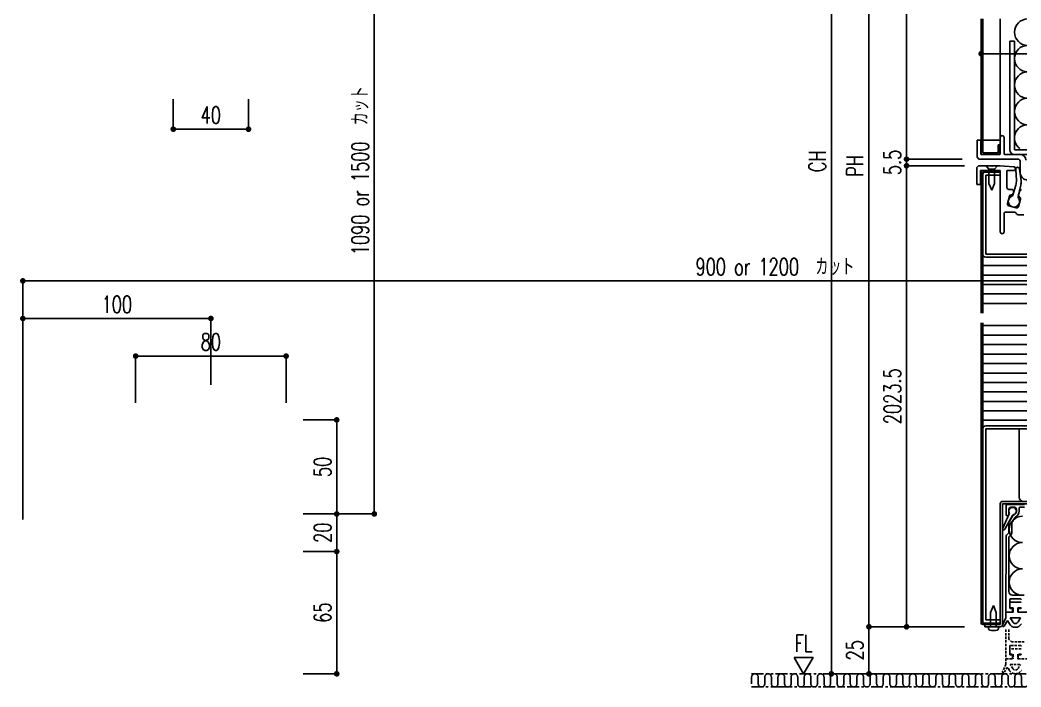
# Model space of a CAD drawing. Extents: x -275225 to 47266, y -41063 to 95295.
# Drawn here: x -214991 to -214459, y -15173 to -14818 of the extents above; entities that cross this region are included whole.
import ezdxf
from ezdxf.enums import TextEntityAlignment as Align

# ---------------------------------------------------------------- set-up
doc = ezdxf.new("R2010")
doc.units = 0
doc.header["$LTSCALE"] = 0.2
doc.header["$PDMODE"] = 99
doc.header["$PDSIZE"] = 5
doc.linetypes.add('HIDDEN', pattern=[9.525, 6.35, -3.175])
doc.linetypes.add('PHANTOM', pattern=[63.5, 31.75, -6.35, 6.35, -6.35, 6.35, -6.35])
for name, color, linetype in [('_P18_製品', 4, 'Continuous'), ('_別途', 6, 'PHANTOM'), ('_文字', 3, 'Continuous'), ('_製品', 4, 'Continuous'), ('_製品寸法', 9, 'Continuous')]:
    doc.layers.add(name, color=color, linetype=linetype)
doc.layers.add('_ポイント', color=1, linetype='Continuous', plot=False)
doc.styles.add('OKAMURA', font='SIMPLEX.shx', dxfattribs={"width": 0.7, "bigfont": 'BIGFONT.shx'})
doc.dimstyles.new('OKAMURA-003', dxfattribs={"dimscale": 3, "dimtxt": 3, "dimasz": 1, "dimexe": 0, "dimexo": 3, "dimgap": 1, "dimtad": 1, "dimdec": 3, "dimdsep": 46, "dimtxsty": 'OKAMURA', "dimblk1": 'DOT', "dimblk2": 'DOT', "dimsah": 1, "dimcen": 0, "dimclrd": 9, "dimclre": 9, "dimclrt": 3, "dimadec": 0, "dimazin": 0, "dimtfac": 1, "dimtdec": 3, "dimtix": 1, "dimtmove": 2, "dimatfit": 3, "dimldrblk": 'NONE', "dimfxl": 0, "dimtolj": 1, "dimarcsym": 0})

# ---------------------------------------------------------------- blocks, each defined once
blk = doc.blocks.new('_DOT')
at = {"color": 0, "linetype": 'ByBlock'}
blk.add_line((-0.5, 0), (-1, 0), dxfattribs=at)
at = {"color": 0, "linetype": 'ByBlock', "const_width": 0.5}
blk.add_lwpolyline([(-0.25, 0, 1), (0.25, 0, 1)], format="xyb", close=True, dxfattribs=at)
blk = doc.blocks.new('*D2276')
at = {"layer": '_製品寸法', "color": 9, "lineweight": -2, "transparency": 16777216}
for p, q in [((-100, 548), (-100, 551)), ((-41.56, 545), (-100, 545)), ((-100, 545), (-100, 540)), ((-31.12, 540), (-100, 540)), ((-100, 537), (-100, 534)), ((-421, 450), (-363.07, 450)), ((-363.07, 88), (-363.07, 447)), ((-401, 85), (-363.07, 85))]:
    blk.add_line(p, q, dxfattribs=at)
at = {"layer": 'Defpoints', "color": 0, "transparency": 16777216}
for p in [(-32.56, 545), (-100, 540), (-22.12, 540), (-430, 450), (-363.07, 450), (-410, 85)]:
    blk.add_point(p, dxfattribs=at)
at = {"layer": '_製品寸法', "color": 9, "lineweight": -2, "transparency": 16777216, "xscale": 3, "yscale": 3, "zscale": 3}
for p, rotation in [((-100, 545), 270), ((-100, 540), 90), ((-363.07, 450), 90), ((-363.07, 85), 270)]:
    blk.add_blockref('_DOT', p, dxfattribs=dict(at, rotation=rotation))
at = {"layer": '_製品寸法', "color": 3, "transparency": 16777216, "char_height": 9, "attachment_point": 5, "rotation": 90, "style": 'OKAMURA'}
for s, insert in [('\\A1;5', (-107.5, 542.5)), ('\\A1;1090 or 1500  カット', (-370.57, 267.5))]:
    blk.add_mtext(s, dxfattribs=dict(at, insert=insert))
blk = doc.blocks.new('_None')
blk = doc.blocks.new('*D2277')
at = {"layer": '_製品寸法', "color": 9, "lineweight": -2, "transparency": 16777216}
for p, q in [((-31.12, 540), (-100, 540)), ((-100, 518), (-100, 537)), ((-47.39, 515), (-100, 515)), ((-550, 82.01), (-550, 208.91)), ((-547, 208.91), (247, 208.91)), ((250, 74), (250, 208.91))]:
    blk.add_line(p, q, dxfattribs=at)
at = {"layer": 'Defpoints', "color": 0, "transparency": 16777216}
for p in [(-100, 540), (-22.12, 540), (-38.39, 515), (250, 208.91), (-550, 73.01), (250, 65)]:
    blk.add_point(p, dxfattribs=at)
at = {"layer": '_製品寸法', "color": 9, "lineweight": -2, "transparency": 16777216, "xscale": 3, "yscale": 3, "zscale": 3}
for p, rotation in [((-100, 540), 90), ((-100, 515), 270), ((-550, 208.91), 180)]:
    blk.add_blockref('_DOT', p, dxfattribs=dict(at, rotation=rotation))
blk.add_blockref('_DOT', (250, 208.91), dxfattribs=at)
at = {"layer": '_製品寸法', "color": 3, "transparency": 16777216, "insert": (-107.5, 527.5), "char_height": 9, "attachment_point": 5, "rotation": 90, "style": 'OKAMURA'}
blk.add_mtext('\\A1;25', dxfattribs=at)
at = {"layer": '_製品寸法', "color": 3, "transparency": 16777216, "insert": (-150, 216.41), "char_height": 9, "attachment_point": 5, "style": 'OKAMURA'}
blk.add_mtext('\\A1;900 or 1200  カット', dxfattribs=at)
blk = doc.blocks.new('*D2278')
at = {"layer": '_製品寸法', "color": 9, "lineweight": -2, "transparency": 16777216}
for p, q in [((-49.23, 515), (-100, 515)), ((-100, 512), (-100, 28)), ((-401, 85), (-383.07, 85)), ((-383.07, 68), (-383.07, 82)), ((-401, 65), (-383.07, 65)), ((-49.23, 25), (-100, 25))]:
    blk.add_line(p, q, dxfattribs=at)
at = {"layer": 'Defpoints', "color": 0, "transparency": 16777216}
for p in [(-40.23, 515), (-410, 85), (-383.07, 85), (-410, 65), (-100, 25), (-40.23, 25)]:
    blk.add_point(p, dxfattribs=at)
at = {"layer": '_製品寸法', "color": 9, "lineweight": -2, "transparency": 16777216, "xscale": 3, "yscale": 3, "zscale": 3}
for p, rotation in [((-100, 515), 90), ((-383.07, 85), 90), ((-383.07, 65), 270), ((-100, 25), 270)]:
    blk.add_blockref('_DOT', p, dxfattribs=dict(at, rotation=rotation))
at = {"layer": '_製品寸法', "color": 3, "transparency": 16777216, "char_height": 9, "attachment_point": 5, "rotation": 90, "style": 'OKAMURA'}
for s, insert in [('\\A1;PH', (-107.5, 270)), ('\\A1;20', (-390.57, 75))]:
    blk.add_mtext(s, dxfattribs=dict(at, insert=insert))
blk = doc.blocks.new('*D2279')
at = {"layer": '_製品寸法', "color": 9, "lineweight": -2, "transparency": 16777216}
for p, q in [((-550, 82.01), (-550, 188.91)), ((-453, 188.91), (-547, 188.91)), ((-450, 153.61), (-450, 188.91)), ((-49.23, 25), (-100, 25)), ((-100, 22), (-100, 3)), ((-49.23, 0), (-100, 0))]:
    blk.add_line(p, q, dxfattribs=at)
at = {"layer": 'Defpoints', "color": 0, "transparency": 16777216}
for p in [(-550, 188.91), (-450, 144.61), (-550, 73.01), (-40.23, 25), (-100, 0), (-40.23, 0)]:
    blk.add_point(p, dxfattribs=at)
at = {"layer": '_製品寸法', "color": 9, "lineweight": -2, "transparency": 16777216, "xscale": 3, "yscale": 3, "zscale": 3}
for p, rotation in [((-550, 188.91), 180), ((-100, 25), 90), ((-100, 0), 270)]:
    blk.add_blockref('_DOT', p, dxfattribs=dict(at, rotation=rotation))
blk.add_blockref('_DOT', (-450, 188.91), dxfattribs=at)
at = {"layer": '_製品寸法', "color": 3, "transparency": 16777216, "insert": (-500, 196.41), "char_height": 9, "attachment_point": 5, "style": 'OKAMURA'}
blk.add_mtext('\\A1;100', dxfattribs=at)
at = {"layer": '_製品寸法', "color": 3, "transparency": 16777216, "insert": (-107.5, 12.5), "char_height": 9, "attachment_point": 5, "rotation": 90, "style": 'OKAMURA'}
blk.add_mtext('\\A1;25', dxfattribs=at)
blk = doc.blocks.new('*D2280')
at = {"layer": '_製品寸法', "color": 9, "lineweight": -2, "transparency": 16777216}
for p, q in [((-49.23, 270.12), (-80, 270.12)), ((-80, 28), (-80, 267.12)), ((-401, 65), (-383.07, 65)), ((-383.07, 3), (-383.07, 62)), ((-49.23, 25), (-80, 25)), ((-401, 0), (-383.07, 0))]:
    blk.add_line(p, q, dxfattribs=at)
at = {"layer": 'Defpoints', "color": 0, "transparency": 16777216}
for p in [(-80, 270.12), (-40.23, 270.12), (-410, 65), (-383.07, 65), (-40.23, 25), (-410, 0)]:
    blk.add_point(p, dxfattribs=at)
at = {"layer": '_製品寸法', "color": 9, "lineweight": -2, "transparency": 16777216, "xscale": 3, "yscale": 3, "zscale": 3}
for p, rotation in [((-80, 270.12), 90), ((-383.07, 65), 90), ((-80, 25), 270), ((-383.07, 0), 270)]:
    blk.add_blockref('_DOT', p, dxfattribs=dict(at, rotation=rotation))
at = {"layer": '_製品寸法', "color": 3, "transparency": 16777216, "char_height": 9, "attachment_point": 5, "rotation": 90, "style": 'OKAMURA'}
for s, insert in [('\\A1;2023.5', (-87.5, 147.56)), ('\\A1;65', (-390.57, 32.5))]:
    blk.add_mtext(s, dxfattribs=dict(at, insert=insert))
blk = doc.blocks.new('*D2281')
at = {"layer": '_製品寸法', "color": 9, "lineweight": -2, "transparency": 16777216}
for p, q in [((-80, 276.62), (-80, 279.62)), ((-50.51, 273.62), (-80, 273.62)), ((-80, 270.12), (-80, 273.62)), ((-50.71, 270.12), (-80, 270.12)), ((-80, 267.12), (-80, 264.12)), ((-490, 144), (-490, 168.93)), ((-487, 168.93), (-413, 168.93)), ((-410, 144), (-410, 168.93))]:
    blk.add_line(p, q, dxfattribs=at)
at = {"layer": 'Defpoints', "color": 0, "transparency": 16777216}
for p in [(-80, 273.62), (-41.51, 273.62), (-41.71, 270.12), (-410, 168.93), (-490, 135), (-410, 135)]:
    blk.add_point(p, dxfattribs=at)
at = {"layer": '_製品寸法', "color": 9, "lineweight": -2, "transparency": 16777216, "xscale": 3, "yscale": 3, "zscale": 3}
for p, rotation in [((-80, 273.62), 270), ((-80, 270.12), 90), ((-490, 168.93), 180)]:
    blk.add_blockref('_DOT', p, dxfattribs=dict(at, rotation=rotation))
blk.add_blockref('_DOT', (-410, 168.93), dxfattribs=at)
at = {"layer": '_製品寸法', "color": 3, "transparency": 16777216, "insert": (-87.5, 271.87), "char_height": 9, "attachment_point": 5, "rotation": 90, "style": 'OKAMURA'}
blk.add_mtext('\\A1;5.5', dxfattribs=at)
at = {"layer": '_製品寸法', "color": 3, "transparency": 16777216, "insert": (-450, 176.43), "char_height": 9, "attachment_point": 5, "style": 'OKAMURA'}
blk.add_mtext('\\A1;80', dxfattribs=at)
blk = doc.blocks.new('*D2282')
at = {"layer": '_製品寸法', "color": 9, "lineweight": -2, "transparency": 16777216}
for p, q in [((-47.39, 515), (-80, 515)), ((-80, 276.62), (-80, 512)), ((-50.51, 273.62), (-80, 273.62)), ((-401, 135), (-383.07, 135)), ((-383.07, 88), (-383.07, 132)), ((-401, 85), (-383.07, 85))]:
    blk.add_line(p, q, dxfattribs=at)
at = {"layer": 'Defpoints', "color": 0, "transparency": 16777216}
for p in [(-80, 515), (-38.39, 515), (-41.51, 273.62), (-410, 135), (-383.07, 135), (-410, 85)]:
    blk.add_point(p, dxfattribs=at)
at = {"layer": '_製品寸法', "color": 9, "lineweight": -2, "transparency": 16777216, "xscale": 3, "yscale": 3, "zscale": 3}
for p, rotation in [((-80, 515), 90), ((-80, 273.62), 270), ((-383.07, 135), 90), ((-383.07, 85), 270)]:
    blk.add_blockref('_DOT', p, dxfattribs=dict(at, rotation=rotation))
at = {"layer": '_製品寸法', "color": 3, "transparency": 16777216, "char_height": 9, "attachment_point": 5, "rotation": 90, "style": 'OKAMURA'}
for s, insert in [('\\A1;（Min 411） ', (-87.5, 394.31)), ('\\A1;50', (-390.57, 110))]:
    blk.add_mtext(s, dxfattribs=dict(at, insert=insert))
blk = doc.blocks.new('*D2283')
at = {"layer": '_製品寸法', "color": 9, "lineweight": -2, "transparency": 16777216}
for p, q in [((-49.23, 544.99), (-120, 544.99)), ((-120, 541.99), (-120, 3)), ((-470, 305.5), (-470, 289.55)), ((-430, 305.5), (-430, 289.55)), ((-467, 289.55), (-433, 289.55)), ((-49.23, 0), (-120, 0))]:
    blk.add_line(p, q, dxfattribs=at)
at = {"layer": 'Defpoints', "color": 0, "transparency": 16777216}
for p in [(-40.23, 544.99), (-470, 314.5), (-430, 314.5), (-430, 289.55), (-120, 0), (-40.23, 0)]:
    blk.add_point(p, dxfattribs=at)
at = {"layer": '_製品寸法', "color": 9, "lineweight": -2, "transparency": 16777216, "xscale": 3, "yscale": 3, "zscale": 3}
for p, rotation in [((-120, 544.99), 90), ((-470, 289.55), 180), ((-120, 0), 270)]:
    blk.add_blockref('_DOT', p, dxfattribs=dict(at, rotation=rotation))
blk.add_blockref('_DOT', (-430, 289.55), dxfattribs=at)
at = {"layer": '_製品寸法', "color": 3, "transparency": 16777216, "insert": (-450, 297.05), "char_height": 9, "attachment_point": 5, "style": 'OKAMURA'}
blk.add_mtext('\\A1;40', dxfattribs=at)
at = {"layer": '_製品寸法', "color": 3, "transparency": 16777216, "insert": (-127.5, 272.5), "char_height": 9, "attachment_point": 5, "rotation": 90, "style": 'OKAMURA'}
blk.add_mtext('\\A1;CH', dxfattribs=at)
blk = doc.blocks.new('*D2284')
at = {"layer": '_製品寸法', "color": 9, "lineweight": -2, "transparency": 16777216}
for p, q in [((-40.3, 338.49), (-40.3, 329.69)), ((-37.3, 329.69), (37.3, 329.69)), ((40.3, 320.89), (40.3, 329.69)), ((110, 144), (110, 168.93)), ((187, 168.93), (113, 168.93)), ((190, 144), (190, 168.93))]:
    blk.add_line(p, q, dxfattribs=at)
at = {"layer": 'Defpoints', "color": 0, "transparency": 16777216}
for p in [(-40.3, 329.49), (40.3, 329.89), (40.3, 329.69), (110, 168.93), (110, 135), (190, 135)]:
    blk.add_point(p, dxfattribs=at)
at = {"layer": '_製品寸法', "color": 9, "lineweight": -2, "transparency": 16777216, "xscale": 3, "yscale": 3, "zscale": 3, "rotation": 180}
for p in [(-40.3, 329.69), (110, 168.93)]:
    blk.add_blockref('_DOT', p, dxfattribs=at)
at = {"layer": '_製品寸法', "color": 9, "lineweight": -2, "transparency": 16777216, "xscale": 3, "yscale": 3, "zscale": 3}
for p in [(40.3, 329.69), (190, 168.93)]:
    blk.add_blockref('_DOT', p, dxfattribs=at)
at = {"layer": '_製品寸法', "color": 3, "transparency": 16777216, "char_height": 9, "attachment_point": 5, "style": 'OKAMURA'}
for s, insert in [('\\A1;80.6', (0, 337.19)), ('\\A1;80', (150, 176.43))]:
    blk.add_mtext(s, dxfattribs=dict(at, insert=insert))
blk = doc.blocks.new('P18SEパネル')
at = {"color": 6, "linetype": 'ByBlock'}
for centre in [(-18.38, 76.73), (-18.38, 62.73), (-18.38, 48.73)]:
    blk.add_arc(centre, 7, 90, 270, dxfattribs=at)
at = {"layer": '_P18_製品'}
for p, q in [((-40.3, 348.13), (-40.3, 276.91)), ((-39.5, 348.13), (-39.5, 276.91)), ((-30.15, 348.13), (-30.15, 283.64)), ((-22.6, 336.4), (-25.13, 336.4)), ((-25.13, 336.4), (-25.13, 278.63)), ((-22.6, 336.4), (-22.6, 278.63)), ((-40.5, 283.64), (-42.51, 283.64)), ((-42.51, 283.64), (-42.51, 274.6)), ((-40.5, 276.4), (-40.5, 283.64)), ((-39.5, 283.64), (-30.15, 283.64)), ((-30.15, 285.15), (-30.15, 276.4)), ((-28.14, 285.15), (-28.14, 276.4)), ((-39.5, 276.91), (-31.26, 276.91)), ((-31.26, 276.91), (-31.26, 281.13)), ((-31.26, 281.13), (-30.45, 281.13)), ((-30.45, 281.13), (-30.45, 276.91)), ((0, 278.63), (-22.6, 278.63)), ((-41.51, 273.59), (-42.51, 274.6)), ((-34.97, 273.59), (-41.51, 273.59)), ((-30.45, 276.1), (-40.2, 276.1)), ((-31.26, 276.1), (-39.5, 276.1)), ((-37.49, 273.59), (-31.66, 273.59)), ((-34.37, 273.59), (-20.6, 273.59)), ((-19.6, 276.1), (-27.84, 276.1)), ((0, 276.1), (-22.6, 276.1)), ((-19.6, 272.59), (-19.6, 266.56)), ((-42.71, 269.09), (-41.71, 270.09)), ((-42.71, 269.09), (-42.71, 260.04)), ((-41.71, 270.09), (-34.97, 270.09)), ((-40.7, 260.04), (-40.7, 267.28)), ((-30.45, 267.58), (-40.4, 267.58)), ((-40.3, 191.7), (-40.3, 266.78)), ((-39.5, 191.7), (-39.5, 266.77)), ((-39.5, 266.77), (-30.45, 266.77)), ((-30.15, 266.77), (-38.09, 266.77)), ((-37.69, 270.09), (-31.66, 270.09)), ((-34.97, 270.09), (-34.67, 269.79)), ((-34.37, 270.09), (-34.67, 269.79)), ((-30.15, 270.09), (-34.37, 270.09)), ((-30.45, 266.77), (-30.45, 267.58)), ((-23.04, 269.59), (-30.15, 270.09)), ((-30.15, 234.92), (-30.15, 267.28)), ((-26.63, 258.53), (-26.63, 267.28)), ((-23.12, 267.58), (-26.33, 267.58)), ((-21.89, 268.19), (-21.58, 262.27)), ((-19.89, 268.36), (-19.13, 262.13)), ((-37.89, 265.17), (-37.89, 223.14)), ((-30.15, 265.17), (-37.89, 265.17)), ((-42.71, 260.04), (-40.7, 260.04)), ((-24.03, 257.53), (-25.63, 257.53)), ((-23.51, 254.53), (-21.88, 259.85)), ((-23.06, 256.26), (-23.33, 255.25)), ((-20.63, 253.75), (-19.25, 259.69)), ((-19.8, 256.78), (-20.39, 254.59)), ((-25.23, 253.99), (-26.31, 249.96)), ((-19.43, 252.32), (-20.48, 248.4)), ((-22.61, 245.47), (-27.13, 245.47)), ((-21.71, 247.69), (-25.6, 248.73)), ((-21.49, 244.49), (-21.73, 244.94)), ((-28.14, 244.46), (-28.14, 234.92)), ((-17.59, 243.96), (-20.6, 243.96)), ((-37.89, 223.14), (37.89, 223.14)), ((37.89, 221.53), (-37.89, 221.53)), ((-24.12, 223.14), (16.28, 223.14)), ((-40.3, 186.53), (-40.3, 26.98)), ((-39.5, 186.53), (-39.5, 26.98)), ((-37.9, 131.81), (37.89, 131.81)), ((-37.89, 28.59), (-37.89, 130.2)), ((-37.89, 130.2), (37.89, 130.2)), ((-17.79, 130.2), (-20.1, 130.2)), ((-20.1, 130.2), (-20.1, 93.94)), ((28.94, 91.63), (-28.94, 91.63)), ((-30.15, 26.18), (-30.15, 90.42)), ((-28.94, 90.42), (28.94, 90.42)), ((-28.94, 26.18), (-28.94, 90.42)), ((-27.11, 84.74), (-27.1, 89.71)), ((-17.35, 90.01), (-26.8, 90.02)), ((-25.6, 87.5), (-25.6, 84.74)), ((-22.58, 88.51), (-24.59, 88.51)), ((-21.58, 87.5), (-21.58, 86.5)), ((-20.07, 86.5), (-20.07, 88.2)), ((-17.36, 88.5), (-19.77, 88.5)), ((-25.38, 85.06), (-28.87, 77.35)), ((-27.8, 76.81), (-23.61, 84.15)), ((-25.6, 75.36), (-25.6, 80.25)), ((-23.51, 84.14), (-25.47, 80.75)), ((-22.46, 82.94), (-23.96, 80.35)), ((-25.9, 74.65), (-26.82, 73.73)), ((-24.1, 74.73), (-24.09, 79.84)), ((-27.13, 33.04), (-27.11, 73.02)), ((-25.61, 72.39), (-25.62, 43.75)), ((-25.31, 73.1), (-24.39, 74.02)), ((-25.12, 39.47), (-25.12, 35.05)), ((-25.12, 38.06), (-25.12, 35.05)), ((-25.12, 38.06), (-25.12, 35.05)), ((-19.09, 38.06), (-25.12, 38.06)), ((-19.39, 39.77), (-24.82, 39.77)), ((-17.38, 41.73), (-23.61, 41.74)), ((-27.14, 29.72), (-27.13, 32.74)), ((-27.13, 32.74), (-23.37, 32.73)), ((-23.92, 32.73), (-26.83, 32.74)), ((-25.12, 35.05), (-23.37, 35.04)), ((-24.82, 34.74), (-23.92, 34.74)), ((-23.62, 34.44), (-23.62, 33.03)), ((-23.37, 35.04), (-23.37, 32.73)), ((-19.09, 35.04), (-20.85, 35.04)), ((-20.85, 35.04), (-20.85, 32.72)), ((-20.85, 32.73), (-17.09, 32.73)), ((-20.85, 32.72), (20.3, 32.73)), ((-20.6, 33.03), (-20.6, 34.44)), ((-19.4, 34.74), (-20.3, 34.74)), ((-30.15, 26.98), (-39.5, 26.98)), ((-37.89, 28.59), (-30.15, 28.59)), ((-27.14, 29.72), (-28.97, 25.82)), ((-26.32, 28.31), (-28.09, 25.33)), ((-25.3, 26.53), (-26.32, 28.31)), ((-24.82, 29.72), (-19.41, 29.72)), ((-23.56, 27.54), (-24.82, 29.72)), ((-20.67, 27.54), (-19.41, 29.72)), ((-31.06, 26.18), (-39.5, 26.18)), ((-38.39, 26.18), (-30.15, 26.18)), ((-38.39, 24.97), (-38.39, 26.18)), ((-38.39, 26.18), (-38.39, 24.97)), ((-38.39, 26.18), (-30.15, 26.18)), ((-38.39, 24.97), (-30.15, 24.97)), ((-38.39, 24.97), (-30.15, 24.97)), ((-31.01, 24.97), (-36.53, 24.97)), ((-32.26, 24.97), (-35.28, 24.97))]:
    blk.add_line(p, q, dxfattribs=at)
at = {"layer": '_P18_製品', "color": 6}
for p, q in [((-37.69, 270.09), (-36.18, 268.33)), ((-36.18, 268.33), (-36.18, 260.67)), ((-33.16, 268.33), (-36.18, 268.33)), ((-31.66, 270.09), (-33.16, 268.33)), ((-33.16, 260.67), (-33.16, 268.33)), ((-34.67, 257.03), (-36.18, 260.67)), ((-33.16, 260.67), (-34.67, 257.03)), ((-5.03, 216.99), (-39.5, 216.99)), ((-5.03, 211.97), (-39.5, 211.97)), ((-5.03, 206.94), (-39.5, 206.94)), ((-5.03, 201.92), (-39.5, 201.92)), ((-5.03, 196.89), (-39.5, 196.89)), ((-5.03, 185.2), (-39.5, 185.2)), ((-5.03, 180), (-39.5, 180)), ((-5.03, 174.98), (-39.5, 174.98)), ((-5.03, 169.95), (-39.5, 169.95)), ((-5.03, 164.93), (-39.5, 164.93)), ((-5.03, 159.9), (-39.5, 159.9)), ((-5.03, 154.88), (-39.5, 154.88)), ((-5.03, 149.85), (-39.5, 149.85)), ((-5.03, 144.83), (-39.5, 144.83)), ((-5.03, 139.8), (-39.5, 139.8)), ((-5.03, 134.78), (-39.5, 134.78)), ((-33.77, 36.28), (-35.28, 32.64)), ((-35.28, 24.97), (-35.28, 32.64)), ((-32.26, 32.64), (-33.77, 36.28)), ((-32.26, 32.64), (-32.26, 24.97)), ((-36.46, 24.12), (-36.53, 24.97)), ((-31.08, 24.12), (-31.01, 24.97))]:
    blk.add_line(p, q, dxfattribs=at)
at = {"layer": '_P18_製品', "color": 6, "linetype": 'HIDDEN'}
for p, q in [((-27.13, 23.54), (-27.13, 8.32)), ((-25.62, 23.54), (-25.62, 19.03)), ((-17.38, 17.02), (-23.61, 17.02)), ((-25.12, 14.75), (-25.12, 10.33)), ((-25.12, 13.34), (-25.12, 10.33)), ((-25.12, 13.34), (-25.12, 10.33)), ((-19.09, 13.34), (-25.12, 13.34)), ((-19.39, 15.05), (-24.82, 15.05)), ((-27.14, 5), (-27.13, 8.02)), ((-27.13, 8.02), (-23.37, 8.02)), ((-23.92, 8.02), (-26.83, 8.02)), ((-25.12, 10.33), (-23.37, 10.33)), ((-24.82, 10.03), (-23.92, 10.03)), ((-23.62, 9.73), (-23.62, 8.32)), ((-23.37, 10.33), (-23.37, 8.02)), ((-19.09, 10.33), (-20.85, 10.33)), ((-20.85, 10.33), (-20.85, 8.02)), ((-20.85, 8.02), (-17.09, 8.01)), ((-20.6, 8.32), (-20.6, 9.72)), ((-19.4, 10.03), (-20.3, 10.03)), ((-0.3, 8.01), (-20.3, 8.02)), ((-27.14, 5), (-28.97, 1.23)), ((-26.32, 3.59), (-28.09, 0.74)), ((-25.3, 1.82), (-26.32, 3.59)), ((-24.82, 5), (-19.41, 5)), ((-23.56, 2.82), (-24.82, 5)), ((-20.67, 2.82), (-19.41, 5))]:
    blk.add_line(p, q, dxfattribs=at)
at = {"layer": '_P18_製品', "color": 6}
for centre, radius, start, end in [((-15.57, 341.1), 7.03, 90, 270), ((-15.57, 327.05), 7.03, 90, 270), ((-15.57, 312.99), 7.03, 90, 270), ((-15.57, 298.94), 7.03, 90, 270), ((-15.57, 284.88), 7.03, 90, 233.9241), ((-35.46, 24.21), 1, 185, 253.7437), ((-33.77, 30), 7.03, 253.7439, 286.2561), ((-32.08, 24.21), 1, 286.256, 354.9998)]:
    blk.add_arc(centre, radius, start, end, dxfattribs=at)
at = {"layer": '_P18_製品'}
for centre, radius, start, end in [((-29.15, 285.15), 1, 90, 180), ((-29.15, 285.15), 1, 0, 90), ((-39.5, 276.91), 0.804, 180, 270), ((-31.26, 276.91), 0.804, 270, 0), ((-22.6, 278.63), 2.53, 180, 270), ((-40.2, 276.4), 0.301, 180, 270), ((-30.45, 276.4), 0.301, 270, 0), ((-27.84, 276.4), 0.301, 180, 270), ((-20.6, 272.59), 1, 0, 90), ((-19.6, 273.09), 3.01, 0, 90), ((-40.4, 267.28), 0.3, 90, 180), ((-39.5, 266.78), 0.8, 90, 180), ((-37.9, 265.17), 1.6, 90, 180), ((-30.45, 267.28), 0.301, 0, 90), ((-26.33, 267.28), 0.301, 90, 180), ((-23.12, 268.58), 1.01, 270.0449, 86.0449), ((-20.89, 268.28), 1, 4.9998, 184.9997), ((-15.58, 266.56), 4.02, 180, 270), ((-28.6, 261.91), 7.03, 342.999, 2.998), ((-26.1, 261.28), 7.03, 347.001, 7.0007), ((-25.63, 258.53), 1, 180, 270), ((-24.03, 256.52), 1, 344.9997, 90), ((-18.83, 256.52), 1.01, 89.9908, 164.9914), ((-22.88, 251.12), 3.01, 113.4079, 36.5921), ((-24.29, 253.62), 1.01, 89.4653, 164.989), ((-24.27, 255.63), 1.01, 269.4688, 344.9938), ((-24.47, 254.81), 1, 293.4074, 343.3527), ((-19.65, 253.52), 1, 166.6468, 216.5934), ((-19.42, 254.33), 1, 164.9892, 240.5109), ((-20.4, 252.58), 1.01, 345.0158, 60.5393), ((-27.13, 244.46), 1, 90, 180), ((-25.34, 249.7), 1.01, 164.994, 254.9917), ((-22.61, 244.46), 1, 28.0655, 90), ((-21.45, 248.66), 1.01, 254.9939, 344.9915), ((-20.6, 244.97), 1, 208.077, 270), ((-29.14, 234.92), 1, 180, 270), ((-29.14, 234.92), 1, 270, 0), ((-37.89, 223.14), 1.61, 180, 270), ((-37.89, 130.2), 1.61, 90, 180), ((-28.94, 90.42), 1.21, 90, 180), ((-17.79, 93.94), 2.31, 180, 270), ((-26.8, 89.71), 0.301, 89.9669, 179.9664), ((-24.59, 87.5), 1, 89.9676, 179.9676), ((-23.59, 86.39), 2.01, 279.5968, 206.338), ((-25.84, 85.27), 0.502, 334.7762, 26.3381), ((-23.59, 86.5), 2.01, 288.3729, 359.9674), ((-22.58, 87.5), 1, 359.9673, 89.9674), ((-23.59, 86.5), 3.52, 296.2625, 359.9674), ((-19.77, 88.2), 0.301, 89.9671, 179.9674), ((-26.35, 84.74), 0.754, 179.9674, 359.9674), ((-24.6, 80.25), 1, 149.9677, 179.9676), ((-23.09, 79.84), 1, 149.9676, 179.9676), ((-23.17, 83.91), 0.502, 99.5966, 151.1583), ((-22.64, 83.64), 1, 108.373, 149.968), ((-21.59, 82.44), 1, 116.2635, 149.9679), ((-28.34, 77.08), 0.603, 152.9677, 332.9672), ((-26.61, 75.36), 1, 314.9673, 359.9673), ((-25.1, 74.73), 1, 314.9677, 359.9676), ((-26.11, 73.02), 1, 134.9676, 179.9673), ((-24.6, 72.39), 1, 134.9676, 179.9673), ((-23.61, 43.75), 2.01, 179.9674, 269.9674), ((-24.82, 39.47), 0.301, 89.9669, 179.9674), ((-19.39, 39.46), 0.301, 359.9674, 89.9679), ((-26.83, 33.04), 0.301, 179.9677, 269.9679), ((-24.82, 35.05), 0.301, 179.9677, 269.9674), ((-23.92, 34.44), 0.301, 359.9677, 89.9674), ((-23.92, 33.03), 0.301, 269.9669, 359.9677), ((-20.3, 34.44), 0.301, 89.9679, 179.9675), ((-20.3, 33.03), 0.301, 179.9677, 269.9679), ((-19.4, 35.04), 0.301, 269.9671, 359.9677), ((-39.5, 26.98), 0.804, 180, 270), ((-22.11, 28.37), 1.67, 209.9718, 329.9748), ((-30.15, 26.18), 1.21, 270, 0), ((-30.15, 26.18), 1.21, 270, 0), ((-28.52, 25.59), 0.503, 152.9432, 329.2502), ((-22.11, 28.37), 3.68, 209.9694, 329.9703)]:
    blk.add_arc(centre, radius, start, end, dxfattribs=at)
at = {"layer": '_P18_製品', "color": 6, "linetype": 'HIDDEN'}
for centre, radius, start, end in [((-23.61, 19.03), 2.01, 179.9674, 269.9674), ((-24.82, 14.75), 0.301, 89.9669, 179.9674), ((-19.39, 14.75), 0.301, 359.9674, 89.9679), ((-26.83, 8.32), 0.301, 179.9677, 269.9679), ((-24.82, 10.33), 0.301, 179.9677, 269.9674), ((-23.92, 9.73), 0.301, 359.9677, 89.9674), ((-23.92, 8.32), 0.301, 269.9669, 359.9677), ((-20.3, 9.72), 0.301, 89.9679, 179.9675), ((-20.3, 8.32), 0.301, 179.9677, 269.9679), ((-19.4, 10.33), 0.301, 269.9671, 359.9677), ((-28.52, 1), 0.503, 152.9432, 329.2502), ((-22.11, 3.66), 3.68, 209.9694, 329.9703), ((-22.11, 3.66), 1.67, 209.9718, 329.9748)]:
    blk.add_arc(centre, radius, start, end, dxfattribs=at)
blk = doc.blocks.new('A$C46CE3BFD')
at = {"layer": '_ポイント'}
blk.add_point((0, 0), dxfattribs=at)
at = {"layer": '_別途'}
for p, q in [((-170, 0), (170, 0)), ((-170, -5.25), (-170, -1.75)), ((-166.5, -5.25), (-166.5, -1.75)), ((-163, -5.25), (-163, -1.75)), ((-163, -5.25), (-163, -1.75)), ((-159.5, -5.25), (-159.5, -1.75)), ((-156, -5.25), (-156, -1.75)), ((-152.5, -5.25), (-152.5, -1.75)), ((-149, -5.25), (-149, -1.75)), ((-145.5, -5.25), (-145.5, -1.75)), ((-142, -5.25), (-142, -1.75)), ((-138.5, -5.25), (-138.5, -1.75)), ((-135, -5.25), (-135, -1.75)), ((-131.5, -5.25), (-131.5, -1.75)), ((-128, -5.25), (-128, -1.75)), ((-124.5, -5.25), (-124.5, -1.75)), ((-121, -5.25), (-121, -1.75)), ((-117.5, -5.25), (-117.5, -1.75)), ((-114, -5.25), (-114, -1.75)), ((-110.5, -5.25), (-110.5, -1.75)), ((-107, -5.25), (-107, -1.75)), ((-103.5, -5.25), (-103.5, -1.75)), ((-100, -5.25), (-100, -1.75)), ((-96.5, -5.25), (-96.5, -1.75)), ((-93, -5.25), (-93, -1.75)), ((-89.5, -5.25), (-89.5, -1.75)), ((-86, -5.25), (-86, -1.75)), ((-82.5, -5.25), (-82.5, -1.75)), ((-79, -5.25), (-79, -1.75)), ((-75.5, -5.25), (-75.5, -1.75)), ((-72, -5.25), (-72, -1.75)), ((-68.5, -5.25), (-68.5, -1.75)), ((-65, -5.25), (-65, -1.75)), ((-61.5, -5.25), (-61.5, -1.75)), ((-58, -5.25), (-58, -1.75)), ((-54.5, -5.25), (-54.5, -1.75)), ((-51, -5.25), (-51, -1.75)), ((-47.5, -5.25), (-47.5, -1.75)), ((-44, -5.25), (-44, -1.75)), ((-40.5, -5.25), (-40.5, -1.75)), ((-37, -5.25), (-37, -1.75)), ((-33.5, -5.25), (-33.5, -1.75)), ((-30, -5.25), (-30, -1.75)), ((-26.5, -5.25), (-26.5, -1.75)), ((-23, -5.25), (-23, -1.75)), ((-19.5, -5.25), (-19.5, -1.75)), ((-16, -5.25), (-16, -1.75)), ((-12.5, -5.25), (-12.5, -1.75)), ((-9, -5.25), (-9, -1.75)), ((-5.5, -5.25), (-5.5, -1.75)), ((-2, -5.25), (-2, -1.75)), ((1.5, -5.25), (1.5, -1.75)), ((5, -5.25), (5, -1.75)), ((8.5, -5.25), (8.5, -1.75)), ((12, -5.25), (12, -1.75)), ((15.5, -5.25), (15.5, -1.75)), ((19, -5.25), (19, -1.75)), ((22.5, -5.25), (22.5, -1.75)), ((26, -5.25), (26, -1.75)), ((29.5, -5.25), (29.5, -1.75)), ((33, -5.25), (33, -1.75)), ((36.5, -5.25), (36.5, -1.75)), ((40, -5.25), (40, -1.75)), ((43.5, -5.25), (43.5, -1.75)), ((47, -5.25), (47, -1.75)), ((50.5, -5.25), (50.5, -1.75)), ((54, -5.25), (54, -1.75)), ((57.5, -5.25), (57.5, -1.75)), ((61, -5.25), (61, -1.75)), ((64.5, -5.25), (64.5, -1.75)), ((68, -5.25), (68, -1.75)), ((71.5, -5.25), (71.5, -1.75)), ((75, -5.25), (75, -1.75)), ((78.5, -5.25), (78.5, -1.75)), ((82, -5.25), (82, -1.75)), ((85.5, -5.25), (85.5, -1.75)), ((89, -5.25), (89, -1.75)), ((92.5, -5.25), (92.5, -1.75)), ((96, -5.25), (96, -1.75)), ((99.5, -5.25), (99.5, -1.75)), ((103, -5.25), (103, -1.75)), ((106.5, -5.25), (106.5, -1.75)), ((110, -5.25), (110, -1.75)), ((113.5, -5.25), (113.5, -1.75)), ((117, -5.25), (117, -1.75)), ((120.5, -5.25), (120.5, -1.75)), ((124, -5.25), (124, -1.75)), ((127.5, -5.25), (127.5, -1.75)), ((131, -5.25), (131, -1.75)), ((134.5, -5.25), (134.5, -1.75)), ((138, -5.25), (138, -1.75)), ((141.5, -5.25), (141.5, -1.75)), ((145, -5.25), (145, -1.75)), ((148.5, -5.25), (148.5, -1.75)), ((152, -5.25), (152, -1.75)), ((155.5, -5.25), (155.5, -1.75)), ((159, -5.25), (159, -1.75)), ((162.5, -5.25), (162.5, -1.75)), ((166, -5.25), (166, -1.75)), ((169.5, -5.25), (169.5, -1.75)), ((-170, -7), (170, -7))]:
    blk.add_line(p, q, dxfattribs=at)
for centre, start, end in [((-168.25, -1.75), 0, 180), ((-161.25, -1.75), 0, 180), ((-154.25, -1.75), 0, 180), ((-147.25, -1.75), 0, 180), ((-140.25, -1.75), 0, 180), ((-133.25, -1.75), 0, 180), ((-126.25, -1.75), 0, 180), ((-119.25, -1.75), 0, 180), ((-112.25, -1.75), 0, 180), ((-105.25, -1.75), 0, 180), ((-98.25, -1.75), 0, 180), ((-91.25, -1.75), 0, 180), ((-84.25, -1.75), 0, 180), ((-77.25, -1.75), 0, 180), ((-70.25, -1.75), 0, 180), ((-63.25, -1.75), 0, 180), ((-56.25, -1.75), 0, 180), ((-49.25, -1.75), 0, 180), ((-42.25, -1.75), 0, 180), ((-35.25, -1.75), 0, 180), ((-28.25, -1.75), 0, 180), ((-21.25, -1.75), 0, 180), ((-14.25, -1.75), 0, 180), ((-7.25, -1.75), 0, 180), ((-0.25, -1.75), 0, 180), ((6.75, -1.75), 0, 180), ((13.75, -1.75), 0, 180), ((20.75, -1.75), 0, 180), ((27.75, -1.75), 0, 180), ((34.75, -1.75), 0, 180), ((41.75, -1.75), 0, 180), ((48.75, -1.75), 0, 180), ((55.75, -1.75), 0, 180), ((62.75, -1.75), 0, 180), ((69.75, -1.75), 0, 180), ((76.75, -1.75), 0, 180), ((83.75, -1.75), 0, 180), ((90.75, -1.75), 0, 180), ((97.75, -1.75), 0, 180), ((104.75, -1.75), 0, 180), ((111.75, -1.75), 0, 180), ((118.75, -1.75), 0, 180), ((125.75, -1.75), 0, 180), ((132.75, -1.75), 0, 180), ((139.75, -1.75), 0, 180), ((146.75, -1.75), 0, 180), ((153.75, -1.75), 0, 180), ((160.75, -1.75), 0, 180), ((167.75, -1.75), 0, 180), ((-164.75, -5.25), 180, 0), ((-157.75, -5.25), 180, 0), ((-150.75, -5.25), 180, 0), ((-143.75, -5.25), 180, 0), ((-136.75, -5.25), 180, 0), ((-129.75, -5.25), 180, 0), ((-122.75, -5.25), 180, 0), ((-115.75, -5.25), 180, 0), ((-108.75, -5.25), 180, 0), ((-101.75, -5.25), 180, 0), ((-94.75, -5.25), 180, 0), ((-87.75, -5.25), 180, 0), ((-80.75, -5.25), 180, 0), ((-73.75, -5.25), 180, 0), ((-66.75, -5.25), 180, 0), ((-59.75, -5.25), 180, 0), ((-52.75, -5.25), 180, 0), ((-45.75, -5.25), 180, 0), ((-38.75, -5.25), 180, 0), ((-31.75, -5.25), 180, 0), ((-24.75, -5.25), 180, 0), ((-17.75, -5.25), 180, 0), ((-10.75, -5.25), 180, 0), ((-3.75, -5.25), 180, 0), ((3.25, -5.25), 180, 0), ((10.25, -5.25), 180, 0), ((17.25, -5.25), 180, 0), ((24.25, -5.25), 180, 0), ((31.25, -5.25), 180, 0), ((38.25, -5.25), 180, 0), ((45.25, -5.25), 180, 0), ((52.25, -5.25), 180, 0), ((59.25, -5.25), 180, 0), ((66.25, -5.25), 180, 0), ((73.25, -5.25), 180, 0), ((80.25, -5.25), 180, 0), ((87.25, -5.25), 180, 0), ((94.25, -5.25), 180, 0), ((101.25, -5.25), 180, 0), ((108.25, -5.25), 180, 0), ((115.25, -5.25), 180, 0), ((122.25, -5.25), 180, 0), ((129.25, -5.25), 180, 0), ((136.25, -5.25), 180, 0), ((143.25, -5.25), 180, 0), ((150.25, -5.25), 180, 0), ((157.25, -5.25), 180, 0), ((164.25, -5.25), 180, 0), ((171.25, -5.25), 180, 224.4153)]:
    blk.add_arc(centre, 1.75, start, end, dxfattribs=at)
blk = doc.blocks.new('*U2275')
at = {"layer": '_文字', "color": 9}
blk.add_lwpolyline([(-139.7454, 8.6603), (-129.7454, 8.6603), (-134.7454, 0)], close=True, dxfattribs=at)
at = {"layer": '_別途'}
blk.add_blockref('A$C46CE3BFD', (7.5939, 0), dxfattribs=at)
at = {"layer": '_製品'}
blk.add_blockref('P18SEパネル', (0, 0.0259), dxfattribs=at)
at = {"layer": '_文字', "style": 'OKAMURA', "width": 0.7}
blk.add_text('FL', height=9, dxfattribs=at).set_placement((-134.7454, 16.1603), align=Align.MIDDLE)
at = {"layer": '_製品寸法'}
for base, p1, p2, picture, middle in [((-100, 540), (-32.5613, 545), (-22.117, 540), '*D2276', (-107.5, 542.5)), ((-100, 540), (-38.3927, 515), (-22.117, 540), '*D2277', (-107.5, 527.5)), ((-100, 0), (-40.227, 25), (-40.227, 0), '*D2279', (-107.5, 12.5))]:
    dim = blk.add_linear_dim(base=base, p1=p1, p2=p2, angle=90, dimstyle='OKAMURA-003', dxfattribs=at)
    dim.commit()
    dim.dimension.update_dxf_attribs({"geometry": picture, "text_midpoint": middle})
for base, p1, p2, text, picture, middle in [((-120, 0), (-40.227, 544.9934), (-40.227, 0), 'CH', '*D2283', (-127.5, 272.4967)), ((-100, 25), (-40.227, 515), (-40.227, 25), 'PH', '*D2278', (-107.5, 270)), ((-80, 515), (-41.5078, 273.616), (-38.3927, 515), '（Min 411） ', '*D2282', (-87.5, 394.308)), ((-80, 273.616), (-41.7068, 270.1159), (-41.5078, 273.616), '5.5', '*D2281', (-87.5, 271.866)), ((-80, 270.1159), (-40.227, 25), (-40.227, 270.1159), '2023.5', '*D2280', (-87.5, 147.558))]:
    dim = blk.add_linear_dim(base=base, p1=p1, p2=p2, angle=90, text=text, dimstyle='OKAMURA-003', dxfattribs=at)
    dim.commit()
    dim.dimension.update_dxf_attribs({"geometry": picture, "text_midpoint": middle})
dim = blk.add_linear_dim(base=(40.2969, 329.6911), p1=(-40.3031, 329.4911), p2=(40.2969, 329.8911), dimstyle='OKAMURA-003', dxfattribs=at)
dim.commit()
dim.dimension.update_dxf_attribs({"geometry": '*D2284', "text_midpoint": (-0.0031, 337.1911)})

msp = doc.modelspace()

# ---------------------------------------------------------------- block references
msp.add_blockref('*U2275', (-214439.62, -15165.57))

doc.saveas('drawing.dxf')
